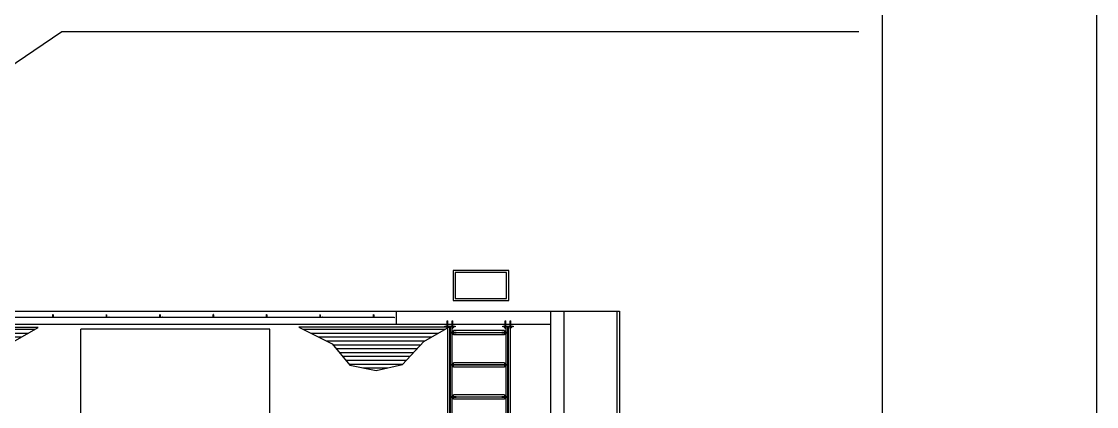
# Model space of a CAD drawing. Header units: metres. Extents: x 0 to 63075, y 0 to 44550.
# Drawn here: x 59312 to 63075, y 41126 to 42473 of the extents above; entities that cross this region are included whole.
import ezdxf
from ezdxf.enums import TextEntityAlignment as Align

# ---------------------------------------------------------------- set-up
doc = ezdxf.new("R2010")
doc.units = ezdxf.units.M
doc.header["$LTSCALE"] = 75
for name, color, linetype in [('FRL6', 6, 'Continuous'), ('FRL7', 7, 'Continuous'), ('FRR120', 5, 'Continuous'), ('FRR140', 5, 'Continuous'), ('FRR175', 1, 'Continuous'), ('FRR80', 3, 'Continuous'), ('GSB', 7, 'Continuous'), ('ML6', 1, 'Continuous'), ('SDM', 7, 'Continuous'), ('SL1', 8, 'Continuous')]:
    doc.layers.add(name, color=color, linetype=linetype)
doc.styles.add('R120', font='simplex.shx', dxfattribs={"height": 3})
doc.styles.add('R140', font='simplex.shx', dxfattribs={"height": 3.5})
doc.styles.add('R80', font='simplex.shx', dxfattribs={"height": 2})
doc.styles.add('ROMANS', font='ROMANS.SHX')
doc.dimstyles.new('75___1-75', dxfattribs={"dimscale": 75, "dimtxt": 2.5, "dimasz": 2, "dimexe": 1.5, "dimexo": 1, "dimgap": 0.5, "dimtad": 1, "dimdec": 0, "dimzin": 12, "dimtxsty": 'ROMANS', "dimcen": 0, "dimclrd": 256, "dimclre": 256, "dimclrt": 3, "dimazin": 3, "dimtfac": 1, "dimtdec": 0, "dimtmove": 0, "dimatfit": 0, "dimfxl": 1, "dimlwd": -1, "dimlwe": -1, "dimarcsym": 0})
pattern_1 = [(359.99813, (326091.565, -18363.04), (0.00294, 90), [])]

# ---------------------------------------------------------------- blocks, each defined once
blk = doc.blocks.new('A1')
at = {"layer": 'FRL6', "linetype": 'Continuous'}
blk.add_line((831, 584), (831, 10), dxfattribs=at)
at = {"layer": 'FRL7', "linetype": 'Continuous'}
blk.add_line((841, 594), (841, 0), dxfattribs=at)
at = {"layer": 'FRR120', "style": 'R120'}
for tag, p in [('FASE_DO_PROJETO', (659, 46.294)), ('ÁREA_E/OU_SUBÁREA', (659, 40.794)), ('TÍTULO_DO_DESENHO', (659, 35.294)), ('SUBTÍTULO_1_DO_DESENHO', (659, 29.794)), ('SUBTÍTULO_2_DO_DESENHO', (659, 24.294))]:
    blk.add_attdef(tag, p, '', height=3, dxfattribs=at)
at = {"layer": 'FRR140', "style": 'R140', "width": 0.91}
for tag, p in [('NÚMERO_DA_CONTRATADA', (687.723, 12.595)), ('NUMERO_VALE', (752.889, 12.595))]:
    blk.add_attdef(tag, p, '', height=3.5, dxfattribs=at)
for tag, p in [('REVISÃO', (823.5, 14.679)), ('ESCALA', (671, 14.345))]:
    blk.add_attdef(tag, text='', height=3.5, dxfattribs=at).set_placement(p, align=Align.MIDDLE)
at = {"layer": 'FRR175', "style": 'R120'}
for tag, p in [('CLASSIFICAÇÃO', (811.833, 67.733)), ('PROJETO', (716.31, 53.588)), ('N_PROJ_SE', (793.5, 53.588)), ('N_CONTRATO', (796.971, 47.297))]:
    blk.add_attdef(tag, text='', height=3, dxfattribs=at).set_placement(p, align=Align.MIDDLE_CENTER)
at = {"layer": 'FRR80', "style": 'R80'}
for p in [(492.606, 76.082), (492.606, 70.382), (492.606, 64.682), (492.606, 58.982), (492.606, 53.282), (492.606, 47.582), (492.606, 41.882), (492.606, 36.182)]:
    blk.add_attdef('DESCRIÇÃO_DA_REVISÃO', p, '', height=2, dxfattribs=at)
for tag, p in [('8A_REV', (476, 77.068)), ('EMIS.', (486, 77.068)), ('PROJ.', (585, 77.068)), ('DES.', (597, 77.068)), ('VER.', (609, 77.068)), ('APR.', (621, 77.068)), ('AUT.', (633.013, 77.068)), ('7A_REV', (476, 71.368)), ('EMIS.', (486, 71.368)), ('PROJ.', (585, 71.368)), ('DES.', (597, 71.368)), ('VER.', (609, 71.368)), ('APR.', (621, 71.368)), ('AUT.', (633.013, 71.368)), ('6A_REV', (476, 65.668)), ('EMIS.', (486, 65.668)), ('PROJ.', (585, 65.668)), ('DES.', (597, 65.668)), ('VER.', (609, 65.668)), ('APR.', (621, 65.668)), ('AUT.', (633.013, 65.668)), ('5A_REV', (476, 59.968)), ('EMIS.', (486, 59.968)), ('PROJ.', (585, 59.968)), ('DES.', (597, 59.968)), ('VER.', (609, 59.968)), ('APR.', (621, 59.968)), ('AUT.', (633.013, 59.968)), ('4A_REV', (476, 54.268)), ('EMIS.', (486, 54.268)), ('PROJ.', (585, 54.268)), ('DES.', (597, 54.268)), ('VER.', (609, 54.268)), ('APR.', (621, 54.268)), ('AUT.', (633.013, 54.268)), ('3A_REV', (476, 48.568)), ('EMIS.', (486, 48.568)), ('PROJ.', (585, 48.568)), ('DES.', (597, 48.568)), ('VER.', (609, 48.568)), ('APR.', (621, 48.568)), ('AUT.', (633.013, 48.568)), ('2A_REV', (476, 42.868)), ('EMIS.', (486, 42.868)), ('PROJ.', (585, 42.868)), ('DES.', (597, 42.868)), ('VER.', (609, 42.868)), ('APR.', (621, 42.868)), ('AUT.', (633.013, 42.868)), ('1a_REV', (476, 37.168)), ('EMIS.', (486, 37.168)), ('PROJ.', (585, 37.168)), ('DES.', (597, 37.168)), ('VER.', (609, 37.168)), ('APR.', (621, 37.168)), ('AUT.', (633.013, 37.168))]:
    blk.add_attdef(tag, text='', height=2, dxfattribs=at).set_placement(p, align=Align.MIDDLE)
at = {"layer": 'FRR80', "style": 'R80', "width": 0.85}
for p in [(648, 77.068), (648, 71.368), (648, 65.668), (648, 59.968), (648, 54.268), (648, 48.568), (648, 42.868), (648, 37.168)]:
    blk.add_attdef('DATA', text='', height=2, dxfattribs=at).set_placement(p, align=Align.MIDDLE)
blk = doc.blocks.new('A$C6bae614f')
at = {"layer": 'SL1'}
h = blk.add_hatch(dxfattribs=at)
h.set_pattern_fill('_USER', color=256, scale=90, angle=-0.0019, style=0, pattern_type=0)
h.set_pattern_definition(pattern_1)
h.paths.add_polyline_path([(409520, 50524), (406026, 50524), (406801, 50137), (407210, 49636), (407825, 49510), (408437, 49652), (408937, 50189)])
h = blk.add_hatch(dxfattribs=at)
h.set_pattern_fill('_USER', color=256, scale=90, angle=-0.0019, style=0, pattern_type=0)
h.set_pattern_definition(pattern_1)
h.paths.add_polyline_path([(419094, 50534), (415600, 50534), (416376, 50147), (416785, 49645), (417400, 49519), (418012, 49662), (418511, 50199)])
for p, q in [((419191, 51853), (419191, 51153)), ((420491, 51853), (419191, 51853)), ((420441, 51803), (419241, 51803)), ((419241, 51803), (419241, 51203)), ((420441, 51203), (420441, 51803)), ((420491, 51153), (420491, 51853)), ((419191, 51153), (420491, 51153)), ((419241, 51203), (420441, 51203)), ((407422, 50903), (423071, 50903)), ((417871, 50603), (417871, 50903)), ((421470, 17753), (421471, 50903)), ((421771, 50903), (421770, 17753)), ((423020, 17753), (423021, 50903)), ((423071, 50903), (423070, 17753)), ((417820, 50753), (405160, 50754)), ((410275, 50755), (405166, 50755)), ((405177, 50762), (417820, 50761)), ((409597, 50755), (409597, 50761)), ((409865, 50825), (409868, 50825)), ((409865, 50761), (409865, 50825)), ((409871, 50822), (409871, 50774)), ((409877, 50768), (409925, 50768)), ((409928, 50765), (409928, 50761)), ((410275, 50761), (410275, 50755)), ((411110, 50761), (411110, 50825)), ((411110, 50825), (411113, 50825)), ((411116, 50822), (411116, 50774)), ((411122, 50768), (411170, 50768)), ((411173, 50765), (411173, 50761)), ((412355, 50761), (412355, 50825)), ((412355, 50825), (412358, 50825)), ((412361, 50822), (412361, 50774)), ((412368, 50768), (412415, 50768)), ((412418, 50765), (412418, 50761)), ((413600, 50761), (413600, 50825)), ((413600, 50825), (413603, 50825)), ((413607, 50822), (413607, 50774)), ((413613, 50768), (413660, 50768)), ((413664, 50765), (413664, 50761)), ((414845, 50825), (414849, 50825)), ((414845, 50761), (414845, 50825)), ((414852, 50822), (414852, 50774)), ((414858, 50768), (414906, 50768)), ((414909, 50764), (414909, 50761)), ((416091, 50825), (416094, 50825)), ((416091, 50761), (416091, 50825)), ((416097, 50822), (416097, 50774)), ((416103, 50768), (416151, 50768)), ((416154, 50764), (416154, 50761)), ((417106, 50753), (417106, 50761)), ((417336, 50825), (417339, 50825)), ((417336, 50761), (417336, 50825)), ((417342, 50822), (417342, 50774)), ((417348, 50768), (417396, 50768)), ((417399, 50764), (417399, 50761)), ((417820, 50761), (417820, 50753)), ((419053, 50680), (419069, 50680)), ((419053, 50537), (419053, 50680)), ((419069, 50537), (419069, 50680)), ((419173, 50537), (419173, 50680)), ((419173, 50680), (419189, 50680)), ((419189, 50537), (419189, 50680)), ((420403, 50680), (420419, 50680)), ((420403, 50537), (420403, 50680)), ((420419, 50537), (420419, 50680)), ((420523, 50680), (420539, 50680)), ((420523, 50537), (420523, 50680)), ((420539, 50537), (420539, 50680)), ((407422, 50603), (421471, 50603)), ((414925, 50484), (410513, 50484)), ((410513, 48387), (410513, 50484)), ((414925, 48387), (414925, 50484)), ((419001, 50553), (419241, 50553)), ((419001, 50537), (419001, 50553)), ((419001, 50553), (419053, 50553)), ((419001, 50537), (419001, 50537)), ((419241, 50537), (419001, 50537)), ((419044, 50537), (419001, 50537)), ((419046, 50537), (419044, 50537)), ((419044, 50537), (419044, 50532)), ((419044, 50537), (419046, 50537)), ((419044, 50532), (419046, 50532)), ((419045, 50532), (419045, 50516)), ((419045, 50516), (419053, 50516)), ((419046, 50537), (419046, 50532)), ((419050, 50537), (419046, 50537)), ((419046, 50537), (419050, 50537)), ((419046, 50532), (419050, 50532)), ((419050, 50537), (419050, 50532)), ((419050, 50537), (419057, 50537)), ((419053, 50537), (419050, 50537)), ((419050, 50532), (419057, 50532)), ((419052, 50537), (419053, 50537)), ((419052, 50537), (419052, 50537)), ((419054, 50537), (419052, 50537)), ((419053, 50532), (419053, 50516)), ((419053, 50516), (419069, 50516)), ((419053, 50503), (419053, 50516)), ((419069, 50503), (419053, 50503)), ((419057, 50537), (419054, 50537)), ((419057, 50537), (419064, 50537)), ((419057, 50537), (419057, 50532)), ((419061, 50537), (419057, 50537)), ((419057, 50532), (419064, 50532)), ((419064, 50537), (419061, 50537)), ((419064, 50537), (419071, 50537)), ((419064, 50537), (419064, 50532)), ((419067, 50537), (419064, 50537)), ((419064, 50532), (419071, 50532)), ((419069, 50537), (419067, 50537)), ((419069, 50553), (419173, 50553)), ((419069, 50537), (419069, 50537)), ((419069, 50537), (419069, 50537)), ((419071, 50537), (419069, 50537)), ((419069, 50532), (419069, 50516)), ((419069, 50516), (419076, 50516)), ((419069, 50503), (419069, 50516)), ((419070, 48235), (419070, 50516)), ((419071, 50537), (419071, 50532)), ((419076, 50537), (419071, 50537)), ((419071, 50532), (419076, 50532)), ((419073, 50537), (419076, 50537)), ((419077, 50537), (419076, 50537)), ((419076, 50537), (419076, 50532)), ((419076, 50537), (419077, 50537)), ((419076, 50532), (419076, 50516)), ((419076, 50532), (419077, 50532)), ((419164, 50537), (419077, 50537)), ((419077, 50537), (419077, 50532)), ((419118, 48235), (419118, 50537)), ((419123, 50537), (419123, 48235)), ((419123, 50406), (419263, 50406)), ((419263, 50400), (419123, 50400)), ((419133, 50412), (419263, 50412)), ((419133, 50406), (419133, 50412)), ((419133, 50393), (419133, 50400)), ((419263, 50393), (419133, 50393)), ((419138, 50400), (419138, 50406)), ((419166, 50537), (419164, 50537)), ((419164, 50537), (419164, 50532)), ((419164, 50537), (419166, 50537)), ((419164, 50532), (419166, 50532)), ((419165, 50532), (419165, 50516)), ((419165, 50516), (419173, 50516)), ((419166, 50537), (419166, 50532)), ((419170, 50537), (419166, 50537)), ((419166, 50537), (419170, 50537)), ((419166, 50537), (419166, 50537)), ((419166, 50532), (419170, 50532)), ((419170, 50537), (419170, 50532)), ((419170, 50537), (419177, 50537)), ((419173, 50537), (419170, 50537)), ((419170, 50537), (419170, 50537)), ((419170, 50537), (419170, 50537)), ((419170, 50532), (419177, 50532)), ((419171, 50412), (419171, 50516)), ((419171, 50400), (419171, 50406)), ((419171, 49662), (419171, 50393)), ((419173, 50532), (419173, 50516)), ((419173, 50503), (419173, 50516)), ((419173, 50516), (419189, 50516)), ((419189, 50503), (419173, 50503)), ((419177, 50537), (419184, 50537)), ((419177, 50537), (419177, 50532)), ((419177, 50532), (419184, 50532)), ((419184, 50537), (419191, 50537)), ((419184, 50537), (419184, 50532)), ((419184, 50532), (419191, 50532)), ((419189, 50553), (419241, 50553)), ((419191, 50537), (419189, 50537)), ((419189, 50532), (419189, 50516)), ((419189, 50503), (419189, 50516)), ((419189, 50516), (419196, 50516)), ((419191, 50537), (419191, 50532)), ((419196, 50537), (419191, 50537)), ((419191, 50537), (419191, 50537)), ((419191, 50532), (419196, 50532)), ((419193, 50537), (419196, 50537)), ((419193, 50406), (419193, 50400)), ((419197, 50537), (419196, 50537)), ((419196, 50537), (419196, 50532)), ((419196, 50537), (419196, 50537)), ((419196, 50537), (419197, 50537)), ((419196, 50532), (419197, 50532)), ((419196, 50532), (419196, 50516)), ((419197, 50537), (419197, 50532)), ((419241, 50537), (419197, 50537)), ((420388, 50453), (419203, 50453)), ((419203, 50412), (419203, 50453)), ((419203, 50405), (419203, 50406)), ((419203, 50405), (420388, 50405)), ((419203, 50400), (419203, 50405)), ((420388, 50400), (419203, 50400)), ((419203, 50400), (419203, 50400)), ((419203, 50352), (419203, 50393)), ((419241, 50553), (419241, 50537)), ((419241, 50537), (419241, 50537)), ((419263, 50412), (419263, 50406)), ((419263, 50400), (419263, 50393)), ((420328, 50412), (420458, 50412)), ((420328, 50406), (420328, 50412)), ((420468, 50406), (420328, 50406)), ((420328, 50400), (420468, 50400)), ((420328, 50393), (420328, 50400)), ((420458, 50393), (420328, 50393)), ((420351, 50553), (420591, 50553)), ((420351, 50537), (420351, 50553)), ((420351, 50553), (420403, 50553)), ((420591, 50537), (420351, 50537)), ((420351, 50537), (420351, 50537)), ((420394, 50537), (420351, 50537)), ((420388, 50453), (420388, 50415)), ((420388, 50415), (420388, 50412)), ((420388, 50405), (420388, 50406)), ((420388, 50405), (420388, 50400)), ((420388, 50400), (420388, 50400)), ((420388, 50393), (420388, 50352)), ((420396, 50537), (420394, 50537)), ((420394, 50537), (420394, 50532)), ((420394, 50537), (420396, 50537)), ((420394, 50532), (420396, 50532)), ((420395, 50532), (420395, 50516)), ((420395, 50516), (420403, 50516)), ((420396, 50537), (420396, 50532)), ((420400, 50537), (420396, 50537)), ((420396, 50537), (420400, 50537)), ((420396, 50537), (420396, 50537)), ((420396, 50532), (420400, 50532)), ((420398, 50400), (420398, 50406)), ((420400, 50537), (420400, 50532)), ((420400, 50537), (420407, 50537)), ((420403, 50537), (420400, 50537)), ((420400, 50537), (420400, 50537)), ((420400, 50537), (420400, 50537)), ((420400, 50532), (420407, 50532)), ((420403, 50532), (420403, 50516)), ((420403, 50503), (420403, 50516)), ((420403, 50516), (420419, 50516)), ((420419, 50503), (420403, 50503)), ((420407, 50537), (420414, 50537)), ((420407, 50537), (420407, 50532)), ((420407, 50532), (420414, 50532)), ((420414, 50537), (420421, 50537)), ((420414, 50537), (420414, 50532)), ((420414, 50532), (420421, 50532)), ((420419, 50553), (420523, 50553)), ((420421, 50537), (420419, 50537)), ((420419, 50532), (420419, 50516)), ((420419, 50503), (420419, 50516)), ((420419, 50516), (420426, 50516)), ((420420, 50516), (420420, 50412)), ((420420, 50406), (420420, 50400)), ((420420, 50393), (420420, 49662)), ((420421, 50537), (420421, 50532)), ((420426, 50537), (420421, 50537)), ((420421, 50537), (420421, 50537)), ((420421, 50532), (420426, 50532)), ((420423, 50537), (420426, 50537)), ((420427, 50537), (420426, 50537)), ((420426, 50537), (420426, 50532)), ((420426, 50537), (420426, 50537)), ((420426, 50537), (420427, 50537)), ((420426, 50532), (420427, 50532)), ((420426, 50532), (420426, 50516)), ((420427, 50537), (420427, 50532)), ((420514, 50537), (420427, 50537)), ((420453, 50406), (420453, 50400)), ((420458, 50412), (420458, 50406)), ((420458, 50400), (420458, 50393)), ((420468, 48353), (420468, 50537)), ((420473, 50537), (420473, 48353)), ((420516, 50537), (420514, 50537)), ((420514, 50537), (420514, 50532)), ((420514, 50537), (420516, 50537)), ((420514, 50532), (420516, 50532)), ((420515, 50532), (420515, 50516)), ((420515, 50516), (420523, 50516)), ((420516, 50537), (420516, 50532)), ((420520, 50537), (420516, 50537)), ((420516, 50537), (420516, 50537)), ((420516, 50537), (420520, 50537)), ((420516, 50532), (420520, 50532)), ((420520, 50537), (420520, 50532)), ((420520, 50537), (420527, 50537)), ((420523, 50537), (420520, 50537)), ((420520, 50537), (420520, 50537)), ((420520, 50537), (420520, 50537)), ((420520, 50532), (420527, 50532)), ((420521, 50516), (420521, 48353)), ((420523, 50532), (420523, 50516)), ((420523, 50503), (420523, 50516)), ((420523, 50516), (420539, 50516)), ((420539, 50503), (420523, 50503)), ((420527, 50537), (420534, 50537)), ((420527, 50537), (420527, 50532)), ((420527, 50532), (420534, 50532)), ((420534, 50537), (420541, 50537)), ((420534, 50537), (420534, 50532)), ((420534, 50532), (420541, 50532)), ((420539, 50553), (420591, 50553)), ((420541, 50537), (420539, 50537)), ((420539, 50532), (420539, 50516)), ((420539, 50503), (420539, 50516)), ((420539, 50516), (420546, 50516)), ((420541, 50537), (420541, 50532)), ((420546, 50537), (420541, 50537)), ((420541, 50537), (420541, 50537)), ((420541, 50532), (420546, 50532)), ((420543, 50537), (420546, 50537)), ((420547, 50537), (420546, 50537)), ((420546, 50537), (420546, 50532)), ((420546, 50537), (420546, 50537)), ((420546, 50537), (420547, 50537)), ((420546, 50532), (420547, 50532)), ((420546, 50532), (420546, 50516)), ((420547, 50537), (420547, 50532)), ((420591, 50537), (420547, 50537)), ((420591, 50553), (420591, 50537)), ((420591, 50537), (420591, 50537)), ((420388, 50352), (419203, 50352)), ((419123, 49656), (419263, 49656)), ((419263, 49650), (419123, 49650)), ((419133, 49662), (419263, 49662)), ((419133, 49656), (419133, 49662)), ((419133, 49643), (419133, 49650)), ((419263, 49643), (419133, 49643)), ((419138, 49650), (419138, 49656)), ((419171, 49650), (419171, 49656)), ((419171, 48912), (419171, 49643)), ((419193, 49656), (419193, 49650)), ((420388, 49703), (419203, 49703)), ((419203, 49665), (419203, 49703)), ((419203, 49662), (419203, 49665)), ((419203, 49655), (419203, 49656)), ((419203, 49655), (420388, 49655)), ((419203, 49650), (419203, 49655)), ((420388, 49650), (419203, 49650)), ((419203, 49650), (419203, 49650)), ((419203, 49602), (419203, 49643)), ((419263, 49662), (419263, 49656)), ((419263, 49650), (419263, 49643)), ((420328, 49662), (420458, 49662)), ((420328, 49656), (420328, 49662)), ((420468, 49656), (420328, 49656)), ((420328, 49643), (420328, 49650)), ((420328, 49650), (420468, 49650)), ((420458, 49643), (420328, 49643)), ((420388, 49703), (420388, 49665)), ((420388, 49665), (420388, 49662)), ((420388, 49656), (420388, 49655)), ((420388, 49655), (420388, 49650)), ((420388, 49650), (420388, 49650)), ((420388, 49643), (420388, 49602)), ((420398, 49650), (420398, 49656)), ((420420, 49656), (420420, 49650)), ((420420, 49643), (420420, 48912)), ((420453, 49656), (420453, 49650)), ((420458, 49662), (420458, 49656)), ((420458, 49650), (420458, 49643)), ((420388, 49602), (419203, 49602)), ((419123, 48906), (419263, 48906)), ((419263, 48900), (419123, 48900)), ((419133, 48912), (419263, 48912)), ((419133, 48906), (419133, 48912)), ((419133, 48893), (419133, 48900)), ((419263, 48893), (419133, 48893)), ((419138, 48900), (419138, 48906)), ((419171, 48900), (419171, 48906)), ((419171, 48235), (419171, 48893)), ((419193, 48906), (419193, 48900)), ((420388, 48953), (419203, 48953)), ((419203, 48912), (419203, 48953)), ((419203, 48905), (419203, 48906)), ((419203, 48905), (420388, 48905)), ((419203, 48900), (419203, 48905)), ((420388, 48900), (419203, 48900)), ((419203, 48900), (419203, 48900)), ((419203, 48852), (419203, 48893)), ((419263, 48912), (419263, 48906)), ((419263, 48900), (419263, 48893)), ((420328, 48912), (420458, 48912)), ((420328, 48906), (420328, 48912)), ((420468, 48906), (420328, 48906)), ((420328, 48900), (420468, 48900)), ((420328, 48893), (420328, 48900)), ((420458, 48893), (420328, 48893)), ((420388, 48953), (420388, 48915)), ((420388, 48915), (420388, 48912)), ((420388, 48906), (420388, 48905)), ((420388, 48905), (420388, 48900)), ((420388, 48900), (420388, 48900)), ((420388, 48893), (420388, 48852)), ((420398, 48900), (420398, 48906)), ((420420, 48906), (420420, 48900)), ((420420, 48893), (420420, 48353)), ((420453, 48906), (420453, 48900)), ((420458, 48912), (420458, 48906)), ((420458, 48900), (420458, 48893)), ((420388, 48852), (419203, 48852))]:
    blk.add_line(p, q, dxfattribs=at)
for points in [[(409520, 50524), (406026, 50524), (406801, 50137), (407210, 49636), (407825, 49510), (408437, 49652), (408937, 50189)], [(419094, 50534), (415600, 50534), (416376, 50147), (416785, 49645), (417400, 49519), (418012, 49662), (418511, 50199)]]:
    blk.add_lwpolyline(points, close=True, dxfattribs=at)
for centre, radius, start, end in [((409868, 50822), 3.17, 359.9981, 89.998), ((409877, 50774), 6.35, 179.9981, 269.9981), ((409925, 50765), 3.17, 359.9981, 89.998), ((411113, 50822), 3.17, 359.9981, 89.998), ((411122, 50774), 6.35, 179.9981, 269.9981), ((411170, 50765), 3.17, 359.9981, 89.998), ((412358, 50822), 3.17, 359.9981, 89.998), ((412368, 50774), 6.35, 179.9981, 269.9981), ((412415, 50765), 3.17, 359.9981, 89.998), ((413603, 50822), 3.17, 359.9981, 89.998), ((413613, 50774), 6.35, 179.9981, 269.9981), ((413660, 50765), 3.17, 359.9981, 89.998), ((414849, 50822), 3.17, 359.9981, 89.998), ((414858, 50774), 6.35, 179.9981, 269.9981), ((414906, 50764), 3.17, 359.9981, 89.998), ((416094, 50822), 3.17, 359.9981, 89.998), ((416103, 50774), 6.35, 179.9981, 269.9981), ((416151, 50764), 3.17, 359.9981, 89.998), ((417339, 50822), 3.17, 359.9981, 89.998), ((417348, 50774), 6.35, 179.9981, 269.9981), ((417396, 50764), 3.17, 359.9981, 89.998)]:
    blk.add_arc(centre, radius, start, end, dxfattribs=at)
blk = doc.blocks.new('zw$15D4')
at = {"layer": 'ML6', "xscale": 0.2502808837766805, "yscale": 0.2502808837766805, "zscale": 0.2502808837766805}
blk.add_blockref('A$C6bae614f', (-85544.7, -3177.3), dxfattribs=at)

msp = doc.modelspace()

# ---------------------------------------------------------------- block references
at = {"xscale": 74.99999999999915, "yscale": 74.99999999999915, "zscale": 74.99999999999915}
msp.add_blockref('A1', (0, 0), dxfattribs=at)
at = {"layer": 'GSB', "xscale": 0.6000000000000068, "yscale": 0.6000000000000068, "zscale": 0.6000000000000068}
msp.add_blockref('zw$15D4', (49200, 35721.6), dxfattribs=at)

# ---------------------------------------------------------------- leaders
at = {"layer": 'SDM'}
msp.add_leader([(52766.7, 37891.9), (59453.1, 42438.7), (62243.4, 42438.7)], dimstyle='75___1-75', override={"dimtad": 0}, dxfattribs=at)

doc.saveas('drawing.dxf')
